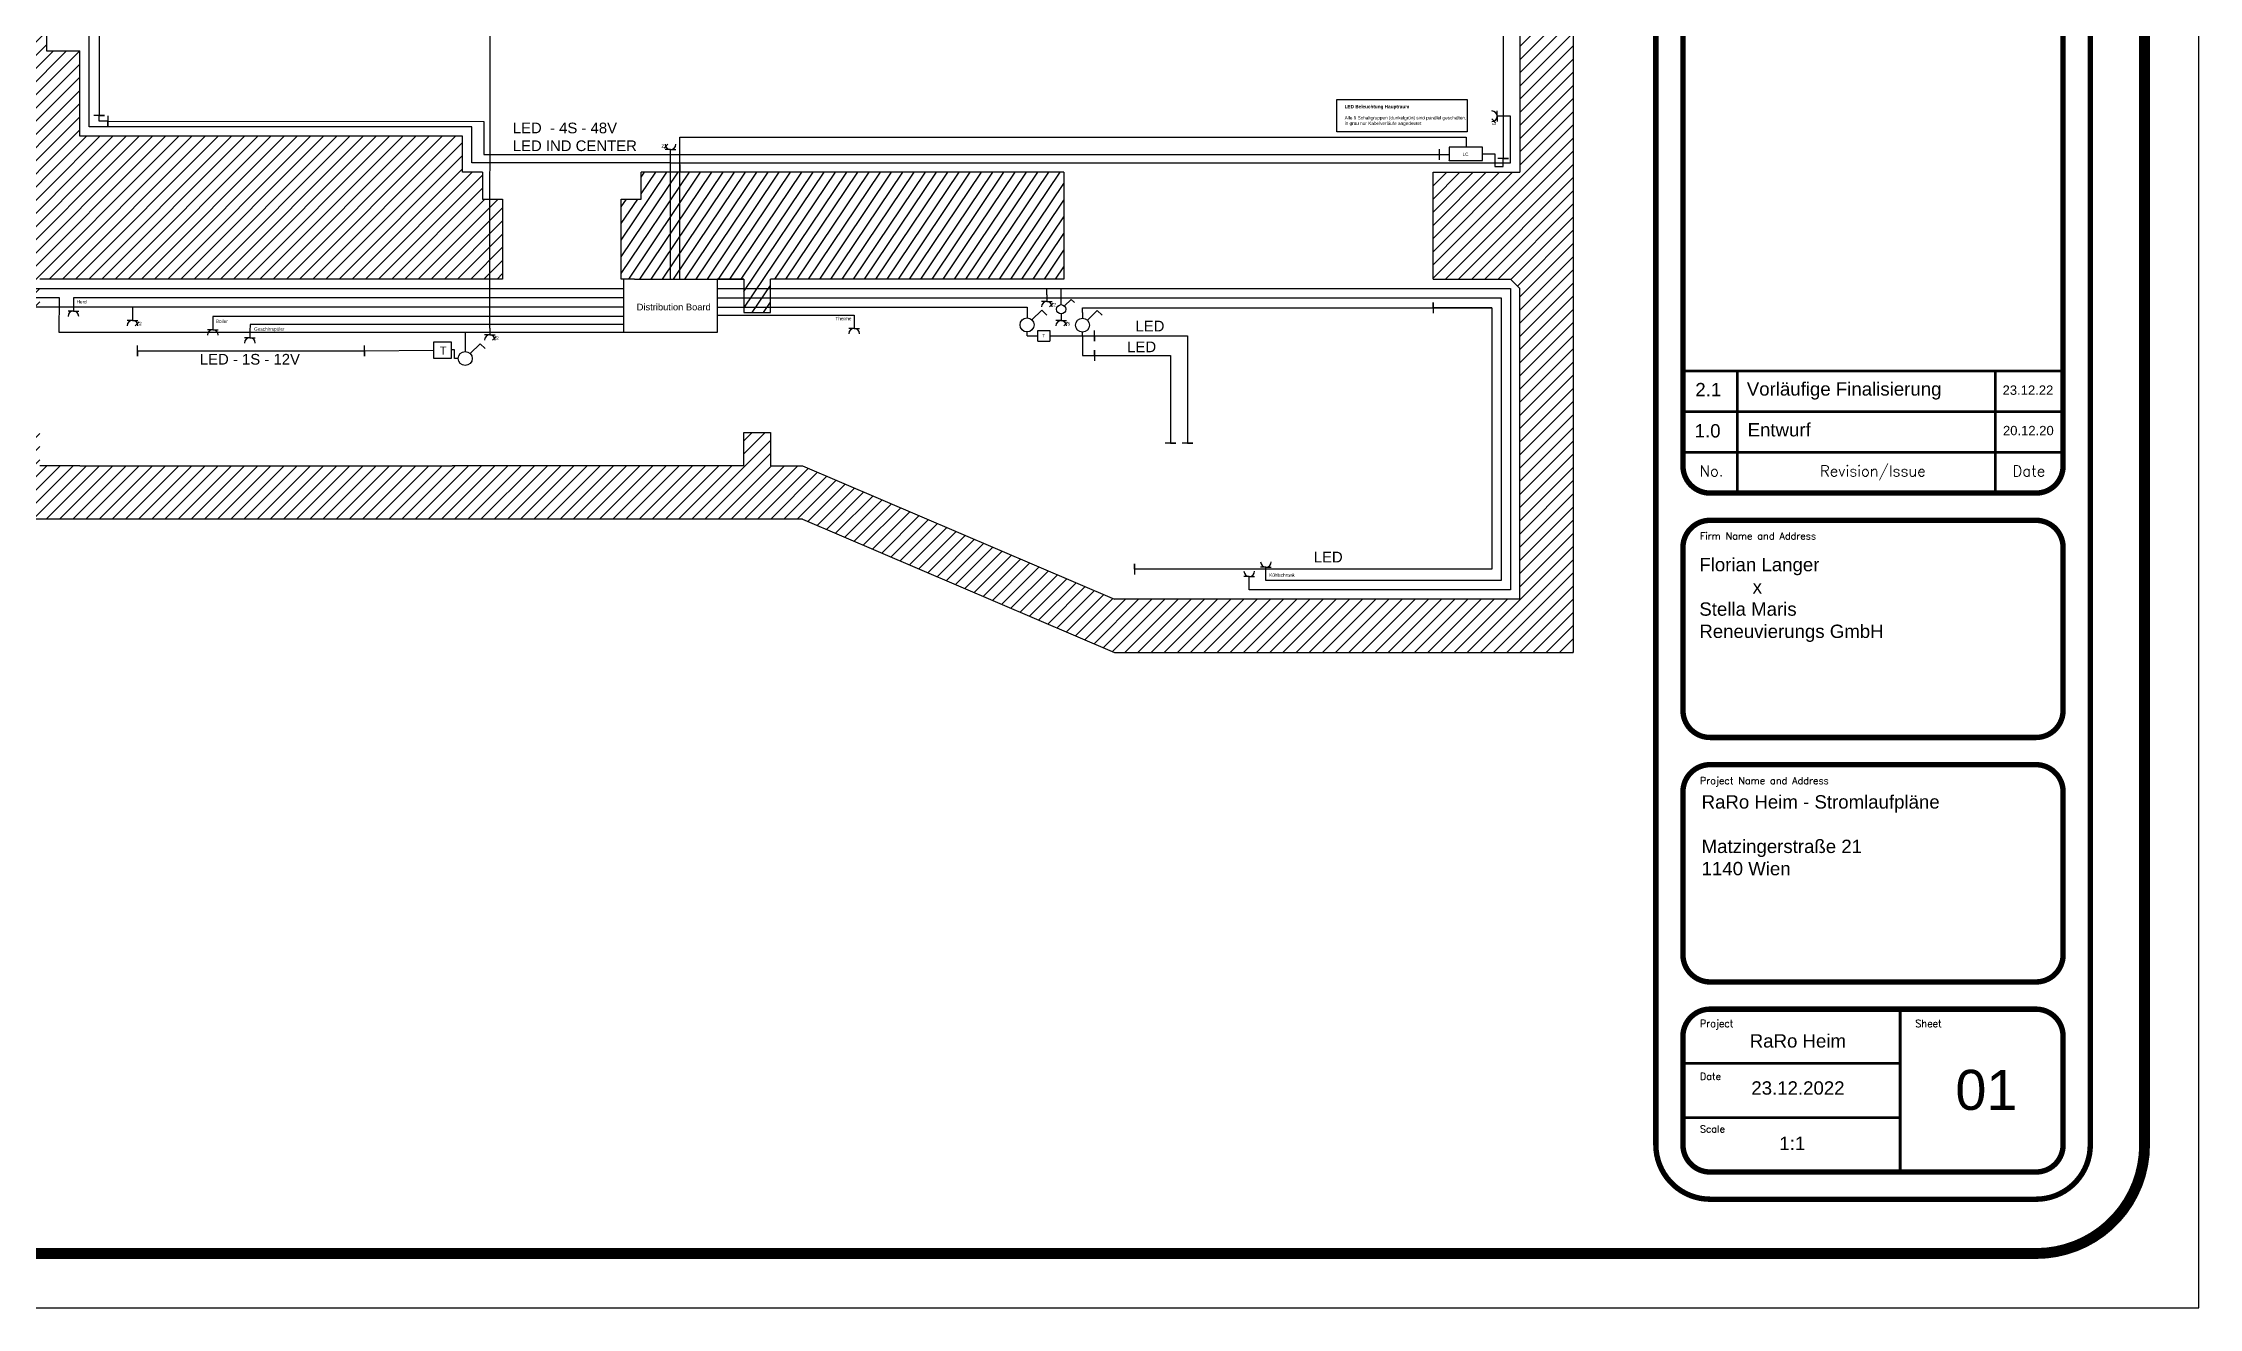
# Model space of a CAD drawing. Header units: millimetres. Extents: x 119 to 2945, y 1254 to 3127.
# Drawn here: x 1329 to 2945, y 1254 to 2202 of the extents above; entities that cross this region are included whole.
import ezdxf
from ezdxf.enums import TextEntityAlignment as Align

# ---------------------------------------------------------------- set-up
doc = ezdxf.new("R2010")
doc.units = ezdxf.units.MM
for name, color, linetype in [('Boiler', 130, 'Continuous'), ('Geschirrspüler', 60, 'Continuous'), ('Herd', 210, 'Continuous'), ('Kühlschrank', 150, 'Continuous'), ('Led Hauptraum', 8, 'Continuous'), ('Licht', 94, 'Continuous'), ('Licht geschalten', 106, 'Continuous'), ('Steckdose', 10, 'Continuous'), ('Therme', 190, 'Continuous'), ('Zuleitung', 30, 'Continuous')]:
    doc.layers.add(name, color=color, linetype=linetype)
doc.styles.add('Roman', font='romans')
doc.styles.get("Standard").update_dxf_attribs({"font": 'arial.ttf'})
pattern_1 = [(45, (1238.243, 1703.129), (-4.93914, 4.93914), [])]

msp = doc.modelspace()

# ---------------------------------------------------------------- hatches: boundary and pattern name
at = {"transparency": 33554687}
h = msp.add_hatch(dxfattribs=at)
h.set_pattern_fill('ANSI31', color=256, scale=2.2)
h.set_pattern_definition(pattern_1)
h.paths.add_polyline_path([(286.1, 2328.3), (286.1, 1910.3), (286.1, 1880.3), (286.1, 1870.3), (616.1, 1870.3), (616.1, 1830.3), (938.6, 1830.3), (943.4, 1830.3), (943.4, 1690.3), (1233.4, 1690.3), (1233.4, 1830.3), (1233.4, 1845.3), (1281.1, 1845.3), (1898.1, 1845.3), (2132.1, 1745.3), (2476.1, 1745.3), (2476.1, 2615.3), (2406.1, 2615.3), (2406.1, 2575.3), (2436.1, 2575.3), (2436.1, 2105.3), (2371.1, 2105.3), (2371.1, 2025.3), (2429.1, 2025.3), (2436.1, 2018.3), (2436.1, 1785.3), (2359.1, 1785.3), (2132.1, 1785.3), (1898.1, 1885.3), (1874.1, 1885.3), (1874.1, 1910.3), (1854.1, 1910.3), (1854.1, 1885.3), (1635.4, 1885.3), (1356.1, 1885.3), (1326.1, 1885.3), (1326.1, 1910.3), (1306.1, 1910.3), (1306.1, 1885.3), (1216.1, 1885.3), (1193.4, 1885.3), (1193.4, 1840.3), (1178.4, 1840.3), (1178.4, 1830.3), (1193.4, 1830.3), (1193.4, 1730.3), (983.4, 1730.3), (983.4, 1830.3), (1098.4, 1830.3), (1098.4, 1840.3), (1083.4, 1840.3), (1083.4, 1845.3), (1083.4, 1885.3), (1083.4, 1910.3), (1006.1, 1910.3), (966.1, 1910.3), (966.1, 1895.3), (866.1, 1895.3), (866.1, 1910.3), (766.1, 1910.3), (766.1, 1880.3), (666.1, 1880.3), (666.1, 1910.3), (656.1, 1910.3), (656.1, 1930.3), (636.1, 1930.3), (636.1, 1910.3), (336.1, 1910.3), (326.1, 1910.3), (326.1, 2025.3), (336.1, 2025.3), (636.1, 2025.3), (636.1, 2005.3), (656.1, 2005.3), (656.1, 2025.3), (666.1, 2025.3), (666.1, 2115.3), (326.1, 2115.3), (326.1, 2575.3), (426.1, 2575.3), (426.1, 2615.3), (286.1, 2615.3)])
h = msp.add_hatch(dxfattribs=at)
h.set_pattern_fill('ANSI31', color=256, scale=2.2)
h.set_pattern_definition(pattern_1)
h.paths.add_polyline_path([(1036.1, 2115.3), (841.1, 2115.3), (841.1, 2575.3), (911.1, 2575.3), (911.1, 2615.3), (766.1, 2615.3), (766.1, 2575.3), (801.1, 2575.3), (801.1, 2115.3), (756.1, 2115.3), (756.1, 2110.3), (756.1, 2025.3), (1056.1, 2025.3), (1056.1, 2055.3), (1036.1, 2055.3)])
h.paths.add_polyline_path([(1151.1, 2615.3), (1016.1, 2615.3), (1016.1, 2575.3), (1151.1, 2575.3)])
h.paths.add_polyline_path([(656.1, 2615.3), (521.1, 2615.3), (521.1, 2575.3), (656.1, 2575.3)])
h.paths.add_polyline_path([(1898.1, 1885.3), (1874.1, 1885.3), (1874.1, 1910.3), (1854.1, 1910.3), (1854.1, 1885.3), (1635.4, 1885.3), (1356.1, 1885.3), (1326.1, 1885.3), (1326.1, 1910.3), (1306.1, 1910.3), (1306.1, 1885.3), (1216.1, 1885.3), (1216.1, 1845.3), (1281.1, 1845.3), (1898.1, 1845.3), (2132.1, 1745.3), (2476.1, 1745.3), (2476.1, 2615.3), (2406.1, 2615.3), (2406.1, 2575.3), (2436.1, 2575.3), (2436.1, 2105.3), (2371.1, 2105.3), (2371.1, 2025.3), (2429.1, 2025.3), (2436.1, 2018.3), (2436.1, 1785.3), (2359.1, 1785.3), (2132.1, 1785.3)])
h = msp.add_hatch(dxfattribs=at)
h.set_pattern_fill('ANSI31', color=256, scale=2.2)
h.set_pattern_definition(pattern_1)
h.paths.add_polyline_path([(1356.1, 2132.3), (1356.1, 2196.3), (1331.1, 2196.3), (1331.1, 2289.3), (1356.1, 2289.3), (1356.1, 2575.3), (1506.1, 2575.3), (1506.1, 2615.3), (1261.1, 2615.3), (1261.1, 2575.3), (1316.1, 2575.3), (1316.1, 2196.3), (1316.1, 2145.3), (1316.1, 2132.3), (1261.1, 2132.3), (1261.1, 2115.3), (1216.1, 2115.3), (1216.1, 2055.3), (1196.1, 2055.3), (1196.1, 2025.3), (1306.1, 2025.3), (1306.1, 2000.3), (1326.1, 2000.3), (1326.1, 2025.3), (1356.1, 2025.3), (1673.1, 2025.3), (1673.1, 2085.3), (1658.1, 2085.3), (1658.1, 2105.3), (1643.1, 2105.3), (1643.1, 2132.3), (1623.1, 2132.3)])
h = msp.add_hatch(dxfattribs=at)
h.set_pattern_fill('ANSI31', color=256, scale=2.2, angle=11)
h.set_pattern_definition([(56, (1336.045, 2122.208), (-5.79083, 3.90596), [])])
h.paths.add_polyline_path([(2094.1, 2025.3), (2094.1, 2105.3), (1777.1, 2105.3), (1777.1, 2085.3), (1762.1, 2085.3), (1762.1, 2025.3), (1772.1, 2025.3), (1854.1, 2025.3), (1854.1, 2000.3), (1874.1, 2000.3), (1874.1, 2025.3)])

# ---------------------------------------------------------------- linework, layer by layer
for p, q in [((2945.3, 1253.9), (2945.3, 3127.3)), ((2476.1, 2615.3), (2476.1, 1745.3)), ((2436.1, 2575.3), (2436.1, 2105.3)), ((1331.1, 2289.3), (1331.1, 2196.3)), ((1331.1, 2196.3), (1356.1, 2196.3)), ((1356.1, 2132.3), (1356.1, 2196.3)), ((1623.1, 2132.3), (1356.1, 2132.3)), ((1643.1, 2132.3), (1623.1, 2132.3)), ((1643.1, 2105.3), (1643.1, 2132.3)), ((1658.1, 2105.3), (1643.1, 2105.3)), ((1658.1, 2105.3), (1658.1, 2085.3)), ((2094.1, 2105.3), (1777.1, 2105.3)), ((1777.1, 2085.3), (1777.1, 2105.3)), ((2094.1, 2105.3), (2094.1, 2025.3)), ((2371.1, 2025.3), (2371.1, 2105.3)), ((2371.1, 2105.3), (2436.1, 2105.3)), ((1658.1, 2085.3), (1673.1, 2085.3)), ((1673.1, 2085.3), (1673.1, 2025.3)), ((1762.1, 2025.3), (1762.1, 2085.3)), ((1762.1, 2085.3), (1777.1, 2085.3)), ((1356.1, 2025.3), (1326.1, 2025.3)), ((1673.1, 2025.3), (1356.1, 2025.3)), ((1772.1, 2025.3), (1762.1, 2025.3)), ((1764.1, 1985.3), (1764.1, 2025.3)), ((1772.1, 2025.3), (1854.1, 2025.3)), ((1854.1, 2025.3), (1834.1, 2025.3)), ((1834.1, 2025.3), (1834.1, 1985.3)), ((1854.1, 2025.3), (1854.1, 2000.3)), ((2094.1, 2025.3), (1874.1, 2025.3)), ((1874.1, 2000.3), (1874.1, 2025.3)), ((2371.1, 2025.3), (2429.1, 2025.3)), ((2436.1, 2018.3), (2429.1, 2025.3)), ((2436.1, 1785.3), (2436.1, 2018.3)), ((1854.1, 2000.3), (1874.1, 2000.3)), ((1834.1, 1985.3), (1764.1, 1985.3)), ((1854.1, 1885.3), (1854.1, 1910.3)), ((1854.1, 1910.3), (1874.1, 1910.3)), ((1874.1, 1910.3), (1874.1, 1885.3)), ((1356.1, 1885.3), (1326.1, 1885.3)), ((1356.1, 1885.3), (1635.4, 1885.3)), ((1854.1, 1885.3), (1635.4, 1885.3)), ((1874.1, 1885.3), (1898.1, 1885.3)), ((1898.1, 1885.3), (2132.1, 1785.3)), ((1898.1, 1845.3), (1281.1, 1845.3)), ((1898.1, 1845.3), (2132.1, 1745.3)), ((2359.1, 1785.3), (2132.1, 1785.3)), ((2436.1, 1785.3), (2359.1, 1785.3)), ((2132.1, 1745.3), (2476.1, 1745.3)), ((135.3, 1253.9), (2945.3, 1253.9))]:
    msp.add_line(p, q)
for points, const_width in [([(257.5, 1294.7), (2823.2, 1294.7, 0.414214), (2904.6, 1376.1), (2904.6, 3005.1, 0.414214), (2823.2, 3086.6), (257.5, 3086.6, 0.414214), (176, 3005.1), (176, 1376.1, 0.414214)], 8.14), ([(2578.8, 1335.4), (2823.2, 1335.4, 0.414214), (2863.9, 1376.1), (2863.9, 3005.1, 0.414214), (2823.2, 3045.8), (2578.8, 3045.8, 0.414214), (2538.1, 3005.1), (2538.1, 1376.1, 0.414214)], 4.07), ([(2578.8, 1864.8), (2823.2, 1864.8, 0.414214), (2843.5, 1885.2), (2843.5, 3005.1, 0.414214), (2823.2, 3025.5), (2578.8, 3025.5, 0.414214), (2558.4, 3005.1), (2558.4, 1885.2, 0.414214)], 4.07), ([(2578.8, 1681.6), (2823.2, 1681.6, 0.414214), (2843.5, 1701.9), (2843.5, 1824.1, 0.414214), (2823.2, 1844.4), (2578.8, 1844.4, 0.414214), (2558.4, 1824.1), (2558.4, 1701.9, 0.414214)], 4.07), ([(2578.8, 1498.3), (2823.2, 1498.3, 0.414214), (2843.5, 1518.7), (2843.5, 1640.8, 0.414214), (2823.2, 1661.2), (2578.8, 1661.2, 0.414214), (2558.4, 1640.8), (2558.4, 1518.7, 0.414214)], 4.07), ([(2578.8, 1355.8), (2823.2, 1355.8, 0.414214), (2843.5, 1376.1), (2843.5, 1457.6, 0.414214), (2823.2, 1477.9), (2578.8, 1477.9, 0.414214), (2558.4, 1457.6), (2558.4, 1376.1, 0.414214)], 4.07)]:
    msp.add_lwpolyline(points, format="xyb", close=True, dxfattribs=dict(const_width=const_width))
at = {"const_width": 2.04}
for points in [[(2558.4, 1956.4), (2843.5, 1956.4)], [(2599.2, 1864.8), (2599.2, 1956.4)], [(2792.6, 1864.8), (2792.6, 1956.4)], [(2558.4, 1925.9), (2843.5, 1925.9)], [(2558.4, 1895.4), (2843.5, 1895.4)], [(2721.3, 1355.8), (2721.3, 1477.9)], [(2558.4, 1437.2), (2721.3, 1437.2)], [(2558.4, 1396.5), (2721.3, 1396.5)]]:
    msp.add_lwpolyline(points, dxfattribs=at)
at = {"layer": 'Boiler'}
for p, q in [((1764.1, 1997.3), (1455.9, 1997.3)), ((1455.9, 1997.3), (1455.9, 1992.3)), ((1455.9, 1992.3), (1455.9, 1987.3)), ((1455.9, 1987.3), (1451.9, 1987.3)), ((1455.9, 1987.3), (1459.9, 1987.3))]:
    msp.add_line(p, q, dxfattribs=at)
msp.add_arc((1455.9, 1983.3), 4, 0, 180, dxfattribs=at)
at = {"layer": 'Geschirrspüler'}
for p, q in [((1483.8, 1991.3), (1483.7, 1986.3)), ((1764.1, 1991.3), (1483.8, 1991.3)), ((1483.7, 1981.3), (1479.7, 1981.3)), ((1483.7, 1986.3), (1483.7, 1981.3)), ((1483.7, 1981.3), (1487.7, 1981.3))]:
    msp.add_line(p, q, dxfattribs=at)
msp.add_arc((1483.7, 1977.3), 4, 0, 180, dxfattribs=at)
at = {"layer": 'Herd'}
for p, q in [((1764.1, 2011.3), (1351.3, 2011.3)), ((1351.3, 2011.3), (1351.3, 2006.3)), ((1351.3, 2006.3), (1351.3, 2001.3)), ((1351.3, 2001.3), (1347.3, 2001.3)), ((1351.3, 2001.3), (1355.3, 2001.3))]:
    msp.add_line(p, q, dxfattribs=at)
msp.add_arc((1351.3, 1997.3), 4, 0, 180, dxfattribs=at)
at = {"layer": 'Kühlschrank'}
for p, q in [((1834.1, 2011.3), (2422.1, 2011.3)), ((2422.1, 2011.3), (2422.1, 1799.3)), ((2245.7, 1809.3), (2241.7, 1809.3)), ((2245.7, 1804.3), (2245.7, 1809.3)), ((2245.7, 1809.3), (2249.7, 1809.3)), ((2245.7, 1799.3), (2245.7, 1804.3)), ((2422.1, 1799.3), (2245.7, 1799.3))]:
    msp.add_line(p, q, dxfattribs=at)
msp.add_arc((2245.7, 1813.3), 4, 180, 0, dxfattribs=at)
at = {"layer": 'Led Hauptraum'}
msp.add_line((2375.8, 2118.7), (2383.1, 2118.7), dxfattribs=at)
msp.add_lwpolyline([(2298.9, 2159.8), (2396.7, 2159.8), (2396.7, 2135.7), (2298.9, 2135.7)], close=True, dxfattribs=at)
for points in [[(1377.1, 2143.6), (1370.7, 2143.6), (1370.7, 2148)], [(2408.1, 2119.2), (2417.4, 2119.2), (2417.4, 2109.7), (2423.5, 2109.7), (2423.5, 2115.7)]]:
    msp.add_lwpolyline(points, dxfattribs=at)
at = {"layer": 'Licht'}
for p, q in [((1806.1, 2105.3), (1806.2, 2131.7)), ((1806.1, 2025.3), (1806.1, 2111.1)), ((1806.1, 2111.1), (1806.1, 2105.3)), ((1799.1, 2025.3), (1806.1, 2025.3)), ((1340.9, 2011.3), (1203.2, 2011.3)), ((1340.7, 1985.2), (1340.9, 2011.3)), ((1834.1, 2004.3), (2066.5, 2004.3)), ((2066.5, 2004.3), (2066.5, 1996.1)), ((2070.2, 1994.6), (2077.6, 2002)), ((2077.6, 2002), (2081.4, 1998.3)), ((1351.3, 1985.2), (1340.7, 1985.2)), ((1645.2, 1985.2), (1351.3, 1985.2)), ((1674.2, 1985.2), (1645.2, 1985.2)), ((1645.2, 1985.2), (1645.2, 1985.2)), ((1645.2, 1985.2), (1645.2, 1975)), ((1645.2, 1975), (1645.2, 1970.9)), ((1648.9, 1969.4), (1656.4, 1976.8)), ((1656.4, 1976.8), (1660.1, 1973.1)), ((1764.1, 1985.3), (1674.2, 1985.2)), ((2066.5, 1982.7), (2066.5, 1985.6)), ((2066.5, 1982.7), (2074.6, 1982.7))]:
    msp.add_line(p, q, dxfattribs=at)
for points in [[(1806.2, 2131.7), (2383.1, 2131.7), (2395.8, 2131.7), (2395.8, 2124.2)], [(1640, 1965.7), (1637.1, 1965.7), (1637.1, 1972.2), (1634.8, 1972.2)]]:
    msp.add_lwpolyline(points, dxfattribs=at)
for centre in [(2066.5, 1990.9), (1645.2, 1965.7)]:
    msp.add_circle(centre, 5.25, dxfattribs=at)
at = {"layer": 'Licht geschalten'}
for p, q in [((1370.7, 2381.6), (1370.7, 2148)), ((2423.5, 2349.3), (2423.5, 2115.7)), ((1374.7, 2148), (1366.7, 2148)), ((1370.7, 2148), (1374.7, 2148)), ((1377.1, 2147.6), (1377.1, 2139.6)), ((1377.1, 2139.6), (1377.1, 2143.6)), ((1377.1, 2143.6), (1659.1, 2143.4)), ((1659.1, 2143.4), (1659.1, 2118.7)), ((1659.1, 2118.7), (2375.8, 2118.7)), ((2375.8, 2114.7), (2375.8, 2122.7)), ((2427.5, 2115.7), (2419.5, 2115.7)), ((2423.5, 2115.7), (2427.5, 2115.7)), ((2371.1, 2003.7), (2371.1, 2007.7)), ((2371.1, 2007.7), (2371.1, 1999.7)), ((2108.1, 2003.7), (2415.1, 2003.7)), ((2108.1, 2000.1), (2108.1, 2003.7)), ((2108.1, 2000.1), (2108.1, 1996)), ((2111.8, 1994.4), (2119.2, 2001.8)), ((2119.2, 2001.8), (2122.9, 1998.1)), ((2415.1, 2003.7), (2371.1, 2003.7)), ((2415.1, 2003.7), (2415.1, 1807.7)), ((1399.3, 1967.5), (1399.3, 1975.5)), ((1569.6, 1967.5), (1569.6, 1975.5)), ((2074.6, 1982.7), (2074.6, 1986.7)), ((2074.6, 1986.7), (2083.6, 1986.7)), ((2074.6, 1978.7), (2074.6, 1982.7)), ((2074.6, 1978.7), (2083.6, 1978.7)), ((2083.6, 1986.7), (2083.6, 1978.7)), ((2083.6, 1982.7), (2093.4, 1982.7)), ((2093.4, 1982.7), (2108.1, 1982.7)), ((2108.1, 1982.7), (2108.1, 1985.5)), ((2108.1, 1982.7), (2186.8, 1982.7)), ((2108.1, 1982.7), (2117.1, 1982.7)), ((2108.1, 1982.7), (2108.1, 1967.9)), ((2117.1, 1978.7), (2117.1, 1986.7)), ((2117.1, 1982.7), (2117.1, 1978.7)), ((2186.8, 1982.7), (2186.8, 1902.3)), ((1399.3, 1971.5), (1569.6, 1971.5)), ((1399.3, 1971.5), (1399.3, 1967.5)), ((1569.6, 1971.5), (1569.6, 1967.5)), ((2108.1, 1967.9), (2174.2, 1967.9)), ((2108.1, 1967.9), (2117.1, 1967.9)), ((2117.1, 1967.9), (2117.1, 1971.9)), ((2117.1, 1971.9), (2117.1, 1963.9)), ((2174.2, 1967.9), (2174.2, 1902.2)), ((2178.2, 1902.2), (2170.2, 1902.2)), ((2174.2, 1902.2), (2178.2, 1902.2)), ((2190.8, 1902.3), (2182.8, 1902.3)), ((2186.8, 1902.3), (2190.8, 1902.3)), ((2147.1, 1807.7), (2147.1, 1811.7)), ((2147.1, 1811.7), (2147.1, 1803.7)), ((2415.1, 1807.7), (2147.1, 1807.7))]:
    msp.add_line(p, q, dxfattribs=at)
for points in [[(2383.2, 2114.1), (2408.2, 2114.1), (2408.1, 2124.2), (2383.1, 2124.2), (2383.1, 2114)], [(1621.3, 1965.9), (1634.8, 1966), (1634.8, 1978), (1621.3, 1977.9), (1621.3, 1971.9)]]:
    msp.add_lwpolyline(points, close=True, dxfattribs=at)
msp.add_lwpolyline([(1569.6, 1971.5), (1621.3, 1971.9)], dxfattribs=at)
msp.add_circle((2108.1, 1990.7), 5.25, dxfattribs=at)
at = {"layer": 'Steckdose'}
for p, q in [((1363.1, 2139.3), (1363.1, 2309.3)), ((1663.6, 2004.3), (1663.8, 2208.1)), ((2419.1, 2147.3), (2419.1, 2151.3)), ((1650.1, 2139.3), (1363.1, 2139.3)), ((1650.1, 2112.3), (1650.1, 2139.3)), ((2415.1, 2145.3), (2417.9, 2142.5)), ((2424.1, 2147.3), (2419.1, 2147.3)), ((2419.1, 2147.3), (2419.1, 2143.3)), ((2429.1, 2147.3), (2424.1, 2147.3)), ((2429.1, 2112.3), (2429.1, 2147.3)), ((1797.1, 2126.3), (1794.3, 2123.5)), ((1799.1, 2122.3), (1795.1, 2122.3)), ((1799.1, 2117.3), (1799.1, 2122.3)), ((1799.1, 2122.3), (1803.1, 2122.3)), ((1799.1, 2112.3), (1650.1, 2112.3)), ((1799.1, 2112.3), (1799.1, 2117.3)), ((1799.1, 2025.3), (1799.1, 2112.3)), ((1799.1, 2112.3), (2429.1, 2112.3)), ((1834.1, 2018.3), (2429.1, 2018.3)), ((2081.4, 2008.5), (2077.4, 2008.5)), ((2081.4, 2013.5), (2081.4, 2018.3)), ((2081.4, 2013.5), (2081.4, 2008.5)), ((2081.4, 2008.5), (2085.4, 2008.5)), ((2083.4, 2004.5), (2086.2, 2007.3)), ((2092.1, 2006.1), (2092.1, 2018.3)), ((2094.6, 2005.1), (2099.5, 2010)), ((2099.5, 2010), (2102, 2007.6)), ((2429.1, 2018.3), (2429.1, 1792.3)), ((1395.7, 1994.3), (1391.7, 1994.3)), ((1764.1, 2004.3), (1395.7, 2004.3)), ((1395.7, 2004.3), (1395.7, 1999.3)), ((1395.7, 1999.3), (1395.7, 1994.3)), ((1395.7, 1994.3), (1399.7, 1994.3)), ((1397.7, 1990.3), (1400.6, 1993.2)), ((1663.6, 1988.5), (1663.6, 2004.3)), ((2092.1, 1994.1), (2088.1, 1994.1)), ((2092.1, 1999.1), (2092.1, 1994.1)), ((2092.1, 1994.1), (2096.1, 1994.1)), ((2094.1, 1990.1), (2096.9, 1992.9)), ((1663.6, 1983.5), (1659.6, 1983.5)), ((1663.6, 1988.5), (1663.6, 1983.5)), ((1663.6, 1983.5), (1667.6, 1983.5)), ((1665.6, 1979.5), (1668.4, 1982.3)), ((2233.2, 1802.3), (2229.2, 1802.3)), ((2233.2, 1797.3), (2233.2, 1802.3)), ((2233.2, 1802.3), (2237.2, 1802.3)), ((2233.2, 1792.3), (2233.2, 1797.3)), ((2429.1, 1792.3), (2233.2, 1792.3))]:
    msp.add_line(p, q, dxfattribs=at)
msp.add_lwpolyline([(1395.7, 2004.3), (1197.7, 2004.3), (1197.7, 1822.3), (1188.2, 1822.3)], dxfattribs=at)
msp.add_circle((2092.1, 2002.6), 3.5, dxfattribs=at)
for centre, start, end in [((2415.1, 2147.3), 270, 90), ((1799.1, 2126.3), 180, 0), ((2081.4, 2004.5), 0, 180), ((1395.7, 1990.3), 0, 180), ((2092.1, 1990.1), 0, 180), ((1663.6, 1979.5), 0, 180), ((2233.2, 1806.3), 180, 0)]:
    msp.add_arc(centre, 4, start, end, dxfattribs=at)
at = {"layer": 'Therme'}
for p, q in [((1834.1, 1998.3), (1936.9, 1998.3)), ((1936.9, 1998.3), (1936.9, 1993.3)), ((1936.9, 1993.3), (1936.9, 1988.3)), ((1936.9, 1988.3), (1932.9, 1988.3)), ((1936.9, 1988.3), (1940.9, 1988.3))]:
    msp.add_line(p, q, dxfattribs=at)
msp.add_arc((1936.9, 1984.3), 4, 0, 180, dxfattribs=at)
at = {"layer": 'Zuleitung'}
msp.add_line((787.1, 2018.3), (1764.1, 2018.3), dxfattribs=at)

# ---------------------------------------------------------------- texts
at = {"style": 'Roman'}
for s, height, p in [('No.', 8.14, (2579.9, 1881.4)), ('Revision/Issue', 8.145, (2700.8, 1881.4)), ('Date', 8.14, (2817.8, 1881.4))]:
    msp.add_text(s, height=height, dxfattribs=at).set_placement(p, align=Align.MIDDLE_CENTER)
for s, height, p in [('Firm Name and Address', 5.294, (2571.1, 1829.9)), ('Project Name and Address', 5.294, (2571.1, 1646.6)), ('Project', 5.29, (2571.1, 1464.5)), ('Sheet', 5.29, (2732.7, 1464.5)), ('Date', 5.29, (2571.1, 1424.9)), ('Scale', 5.29, (2571.1, 1385.3))]:
    msp.add_text(s, height=height, dxfattribs=at).set_placement(p)
at = {"insert": (1773.8, 2006.8), "char_height": 5, "attachment_point": 1}
msp.add_mtext_dynamic_manual_height_columns('Distribution Board', width=58.328, gutter_width=12.5, heights=[0], dxfattribs=at)
at = {"layer": 'Boiler', "insert": (1458.2, 1994.9), "char_height": 2.5, "attachment_point": 1}
msp.add_mtext_dynamic_manual_height_columns('Boiler', width=10.729, gutter_width=12.5, heights=[0], dxfattribs=at)
at = {"layer": 'Geschirrspüler', "insert": (1486.9, 1989.1), "char_height": 2.5, "attachment_point": 1}
msp.add_mtext_dynamic_manual_height_columns('Geschirrspüler', width=17.137, gutter_width=12.5, heights=[0], dxfattribs=at)
at = {"layer": 'Herd', "insert": (1353.7, 2009.5), "char_height": 2.5, "attachment_point": 1}
msp.add_mtext_dynamic_manual_height_columns('Herd', width=18.815, gutter_width=12.5, heights=[0], dxfattribs=at)
at = {"layer": 'Kühlschrank', "insert": (2248.1, 1804.6), "char_height": 2.5, "attachment_point": 1}
msp.add_mtext_dynamic_manual_height_columns('Kühlschrank', width=35.365, gutter_width=12.5, heights=[0], dxfattribs=at)
at = {"layer": 'Led Hauptraum', "attachment_point": 1}
for s, width, insert, char_height in [('{\\fArial|b1|i0|c0|p34;LED Beleuchtung Hauptraum\\P}\\PAlle 9 Schaltgruppen (dunkelgrün) sind parallel geschalten, \\Pin grau nur Kabelverläufe angedeutet', 147.604, (2304.7, 2155.8), 2.5), ('2.1', 156.778, (2567.7, 1947.4), 10), ('Vorläufige Finalisierung', 156.778, (2606.3, 1947.9), 10), ('23.12.22', 156.778, (2798.1, 1945.5), 7), ('1.0', 156.778, (2567.2, 1916.5), 10), ('Entwurf', 156.778, (2606.9, 1917.3), 10), ('20.12.20', 156.778, (2798.4, 1915.2), 7), ('Florian Langer\\P^Ix\\PStella Maris \\PReneuvierungs GmbH', 250.746, (2570.7, 1816.2), 10), ('RaRo Heim - Stromlaufpläne\\P\\PMatzingerstraße 21\\P1140 Wien', 250.746, (2572.4, 1638.3), 10), ('RaRo Heim', 156.778, (2608.5, 1459.1), 10), ('23.12.2022', 156.778, (2609.7, 1423.8), 10), ('01', 100.403, (2762.7, 1432.4), 30), ('1:1^I', 156.778, (2630.7, 1382.3), 10)]:
    msp.add_mtext_dynamic_manual_height_columns(s, width=width, gutter_width=12.5, heights=[0], dxfattribs=dict(at, insert=insert, char_height=char_height))
at = {"layer": 'Licht geschalten', "attachment_point": 1}
for s, width, heights, insert, char_height in [('\\PLED  - 4S - 48V\\PLED IND CENTER', 136.14, [0], (1680.8, 2155.9), 8), ('\\P^ILC', 25, [0], (2383.1, 2124.2), 2.5), ('\\PLED', 6.974, [0], (2147.8, 2007.4), 8), ('T', 2.5, [3.55], (1626, 1974.7), 6), ('T', 2.5, [3.55], (2078, 1984), 2.5), ('\\PLED', 6.974, [0], (2141.6, 1991.8), 8), ('\\PLED - 1S - 12V', 114.542, [0], (1446.1, 1982.5), 8), ('\\PLED', 6.974, [0], (2281.5, 1834.2), 8)]:
    msp.add_mtext_dynamic_manual_height_columns(s, width=width, gutter_width=12.5, heights=heights, dxfattribs=dict(at, insert=insert, char_height=char_height))
at = {"layer": 'Steckdose', "char_height": 2.5, "attachment_point": 1}
for s, insert, rotation in [('3', (2417.9, 2142.5), 270), ('2', (1794.3, 2123.5), 180)]:
    msp.add_mtext_dynamic_manual_height_columns(s, width=2.484, gutter_width=12.5, heights=[0], dxfattribs=dict(at, insert=insert, rotation=rotation))
for s, insert in [('2', (2086.2, 2007.3)), ('2', (1400.6, 1993.2)), ('5', (2096.9, 1992.9)), ('2', (1668.4, 1982.3))]:
    msp.add_mtext_dynamic_manual_height_columns(s, width=2.484, gutter_width=12.5, heights=[0], dxfattribs=dict(at, insert=insert))
at = {"layer": 'Therme', "insert": (1922.8, 1996.9), "char_height": 2.5, "attachment_point": 1}
msp.add_mtext_dynamic_manual_height_columns('Therme', width=44.662, gutter_width=12.5, heights=[0], dxfattribs=at)

doc.saveas('drawing.dxf')
